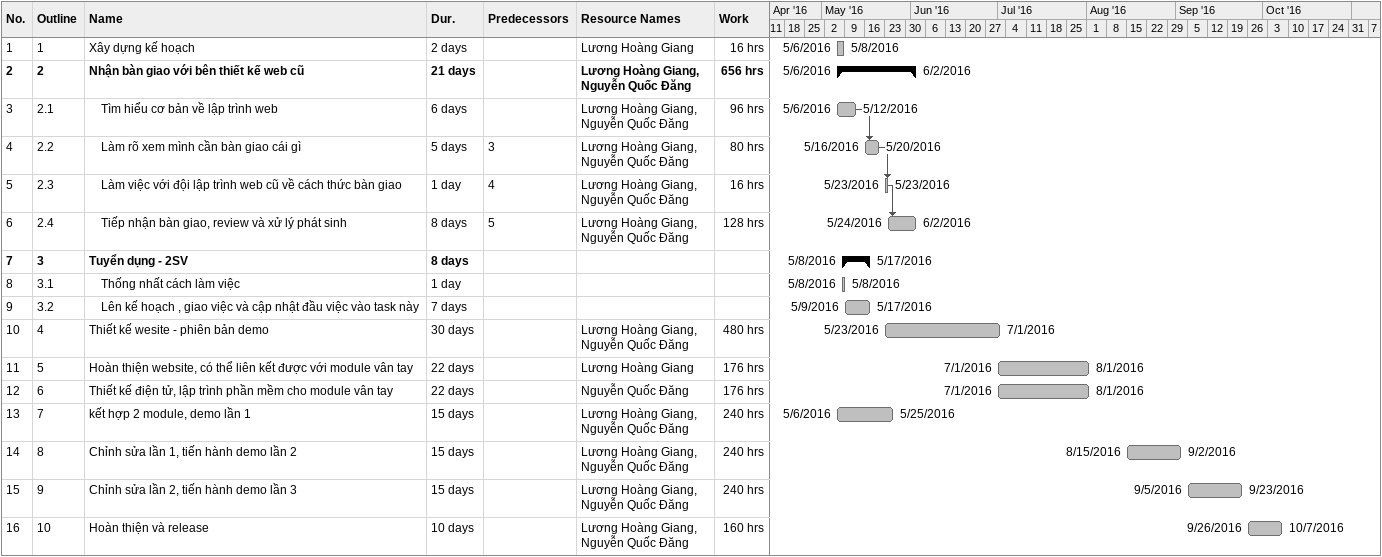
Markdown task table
| ID | WBS | Task | Duration | Start | Finish | Predecessors | Resources | Work (h) |
|---|---|---|---|---|---|---|---|---|
| 1 | 1 | Xây dựng kế hoạch | 2d | 2016-05-06 | 2016-05-08 |  | Lương Hoàng Giang | 16 |
| 2 | 2 | **Nhận bàn giao với bên thiết kế web cũ** | 21d | 2016-05-06 | 2016-06-02 |  | Lương Hoàng Giang, Nguyễn Quốc Đăng | 656 |
| 3 | 2.1 | Tìm hiểu cơ bản về lập trình web | 6d | 2016-05-06 | 2016-05-12 |  | Lương Hoàng Giang, Nguyễn Quốc Đăng | 96 |
| 4 | 2.2 | Làm rõ xem mình cần bàn giao cái gì | 5d | 2016-05-16 | 2016-05-20 | 3 | Lương Hoàng Giang, Nguyễn Quốc Đăng | 80 |
| 5 | 2.3 | Làm việc với đội lập trình web cũ về cách thức bàn giao | 1d | 2016-05-23 | 2016-05-23 | 4 | Lương Hoàng Giang, Nguyễn Quốc Đăng | 16 |
| 6 | 2.4 | Tiếp nhận bàn giao, review và xử lý phát sinh | 8d | 2016-05-24 | 2016-06-02 | 5 | Lương Hoàng Giang, Nguyễn Quốc Đăng | 128 |
| 7 | 3 | **Tuyển dụng - 2SV** | 8d | 2016-05-08 | 2016-05-17 |  |  |  |
| 8 | 3.1 | Thống nhất cách làm việc | 1d | 2016-05-08 | 2016-05-08 |  |  |  |
| 9 | 3.2 | Lên kế hoạch , giao việc và cập nhật đầu việc vào task này | 7d | 2016-05-09 | 2016-05-17 |  |  |  |
| 10 | 4 | Thiết kế wesite - phiên bản demo | 30d | 2016-05-23 | 2016-07-01 |  | Lương Hoàng Giang, Nguyễn Quốc Đăng | 480 |
| 11 | 5 | Hoàn thiện website, có thể liên kết được với module vân tay | 22d | 2016-07-01 | 2016-08-01 |  | Lương Hoàng Giang | 176 |
| 12 | 6 | Thiết kế điện tử, lập trình phần mềm cho module vân tay | 22d | 2016-07-01 | 2016-08-01 |  | Nguyễn Quốc Đăng | 176 |
| 13 | 7 | kết hợp 2 module, demo lần 1 | 15d | 2016-05-06 | 2016-05-25 |  | Lương Hoàng Giang, Nguyễn Quốc Đăng | 240 |
| 14 | 8 | Chỉnh sửa lần 1, tiến hành demo lần 2 | 15d | 2016-08-15 | 2016-09-02 |  | Lương Hoàng Giang, Nguyễn Quốc Đăng | 240 |
| 15 | 9 | Chỉnh sửa lần 2, tiến hành demo lần 3 | 15d | 2016-09-05 | 2016-09-23 |  | Lương Hoàng Giang, Nguyễn Quốc Đăng | 240 |
| 16 | 10 | Hoàn thiện và release | 10d | 2016-09-26 | 2016-10-07 |  | Lương Hoàng Giang, Nguyễn Quốc Đăng | 160 |
